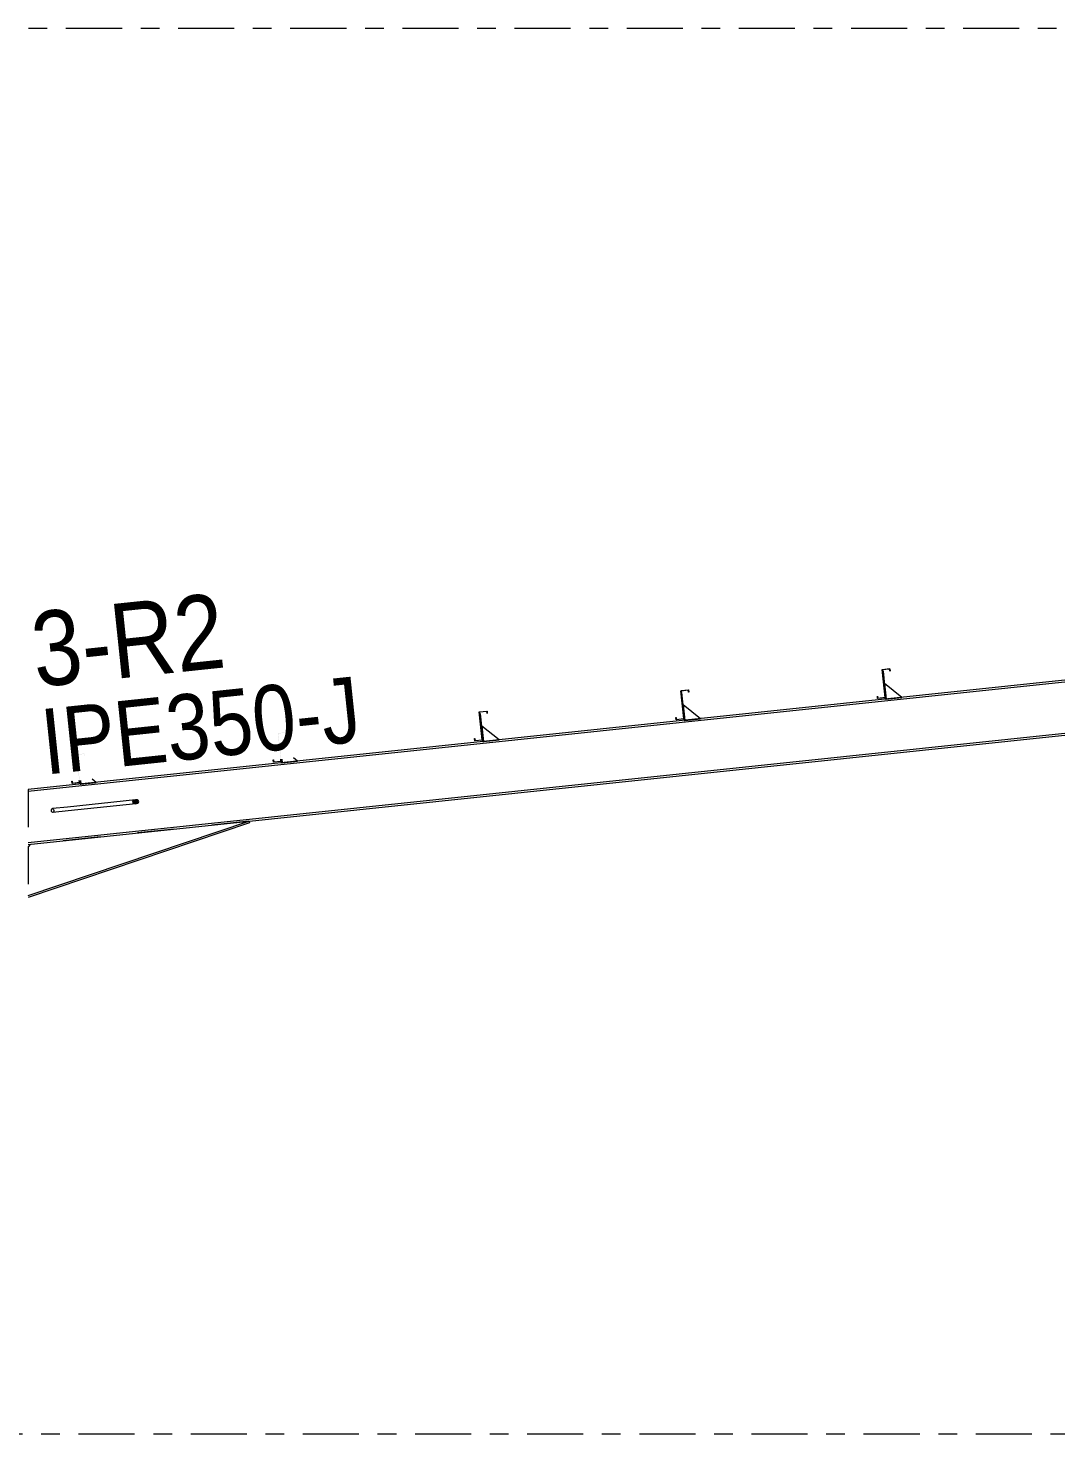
# Model space of a CAD drawing. Header units: millimetres. Extents: x -49 to 773, y -77 to 497.
# Drawn here: x 60 to 115, y 16.7 to 91.9 of the extents above; entities that cross this region are included whole.
import ezdxf

# ---------------------------------------------------------------- set-up
doc = ezdxf.new("R2010")
doc.units = ezdxf.units.MM
for name, pattern in [('XKITLINE00', [0]), ('XKITLINE02', [4, 2, -2]), ('XKITLINE03', [6, 3, -1, 1, -1])]:
    doc.linetypes.add(name, pattern=pattern)
for name, color, linetype, lineweight in [('Part', 2, 'Continuous', 0), ('PartMark', 7, 'Continuous', 0), ('S-grid', 1, 'Continuous', 0)]:
    doc.layers.add(name, color=color, linetype=linetype, lineweight=lineweight)
doc.styles.add('ARIAL', font='ARIAL.TTF')

# ---------------------------------------------------------------- blocks, each defined once
blk = doc.blocks.new('*A12')
at = {"layer": 'Part'}
blk.add_hatch(color=3, dxfattribs=at).paths.add_polyline_path([(65.805, 50.582), (65.87, 50.551), (65.898, 50.501), (65.881, 50.447), (65.824, 50.403), (65.742, 50.38), (65.657, 50.385), (65.592, 50.417), (65.564, 50.466), (65.581, 50.52), (65.638, 50.565), (65.72, 50.587)], flags=17)
blk = doc.blocks.new('*A13')
at = {"layer": 'Part'}
blk.add_hatch(color=3, dxfattribs=at).paths.add_polyline_path([(62.568, 53.016), (62.983, 53.06), (62.996, 52.935), (62.981, 52.934), (62.969, 53.043), (62.585, 53.003), (62.742, 51.509), (62.328, 51.465), (62.315, 51.59), (62.33, 51.591), (62.341, 51.482), (62.726, 51.522)], flags=17)
blk = doc.blocks.new('*A14')
at = {"layer": 'Part'}
blk.add_hatch(color=3, dxfattribs=at).paths.add_polyline_path([(62.568, 53.016), (62.983, 53.06), (62.996, 52.935), (62.981, 52.934), (62.969, 53.043), (62.585, 53.003), (62.742, 51.509), (62.328, 51.465), (62.315, 51.59), (62.33, 51.591), (62.341, 51.482), (62.726, 51.522)], flags=17)
blk = doc.blocks.new('*A15')
at = {"layer": 'Part'}
blk.add_hatch(color=3, dxfattribs=at).paths.add_polyline_path([(84.115, 55.289), (84.53, 55.332), (84.543, 55.208), (84.528, 55.206), (84.517, 55.316), (84.132, 55.275), (84.289, 53.782), (83.875, 53.738), (83.862, 53.862), (83.877, 53.864), (83.888, 53.755), (84.273, 53.795)], flags=17)
blk = doc.blocks.new('*A16')
at = {"layer": 'Part'}
blk.add_hatch(color=3, dxfattribs=at).paths.add_polyline_path([(84.115, 55.289), (84.53, 55.332), (84.543, 55.208), (84.528, 55.206), (84.517, 55.316), (84.132, 55.275), (84.289, 53.782), (83.875, 53.738), (83.862, 53.862), (83.877, 53.864), (83.888, 53.755), (84.273, 53.795)], flags=17)
blk = doc.blocks.new('*A17')
at = {"layer": 'Part'}
blk.add_hatch(color=3, dxfattribs=at).paths.add_polyline_path([(105.663, 57.561), (106.077, 57.605), (106.09, 57.481), (106.075, 57.479), (106.064, 57.589), (105.679, 57.548), (105.837, 56.055), (105.422, 56.011), (105.409, 56.135), (105.424, 56.137), (105.436, 56.027), (105.82, 56.068)], flags=17)
blk = doc.blocks.new('*A18')
at = {"layer": 'Part'}
blk.add_hatch(color=3, dxfattribs=at).paths.add_polyline_path([(105.663, 57.561), (106.077, 57.605), (106.09, 57.481), (106.075, 57.479), (106.064, 57.589), (105.679, 57.548), (105.837, 56.055), (105.422, 56.011), (105.409, 56.135), (105.424, 56.137), (105.436, 56.027), (105.82, 56.068)], flags=17)
blk = doc.blocks.new('*A19')
at = {"layer": 'Part'}
blk.add_hatch(color=3, dxfattribs=at).paths.add_polyline_path([(73.342, 54.152), (73.756, 54.196), (73.769, 54.072), (73.754, 54.07), (73.743, 54.179), (73.358, 54.139), (73.516, 52.645), (73.102, 52.602), (73.088, 52.726), (73.103, 52.728), (73.115, 52.618), (73.499, 52.659)], flags=17)
blk = doc.blocks.new('*A20')
at = {"layer": 'Part'}
blk.add_hatch(color=3, dxfattribs=at).paths.add_polyline_path([(73.342, 54.152), (73.756, 54.196), (73.769, 54.072), (73.754, 54.07), (73.743, 54.179), (73.358, 54.139), (73.516, 52.645), (73.102, 52.602), (73.088, 52.726), (73.103, 52.728), (73.115, 52.618), (73.499, 52.659)], flags=17)
blk = doc.blocks.new('*A21')
at = {"layer": 'Part'}
blk.add_hatch(color=3, dxfattribs=at).paths.add_polyline_path([(94.889, 56.425), (95.303, 56.469), (95.317, 56.344), (95.302, 56.343), (95.29, 56.452), (94.906, 56.412), (95.063, 54.918), (94.649, 54.874), (94.636, 54.999), (94.65, 55), (94.662, 54.891), (95.047, 54.932)], flags=17)
blk = doc.blocks.new('*A22')
at = {"layer": 'Part'}
blk.add_hatch(color=3, dxfattribs=at).paths.add_polyline_path([(94.889, 56.425), (95.303, 56.469), (95.317, 56.344), (95.302, 56.343), (95.29, 56.452), (94.906, 56.412), (95.063, 54.918), (94.649, 54.874), (94.636, 54.999), (94.65, 55), (94.662, 54.891), (95.047, 54.932)], flags=17)
blk = doc.blocks.new('*A446')
at = {"layer": 'S-grid', "color": 1, "linetype": 'XKITLINE03', "lineweight": 0}
blk.add_line((-10, 91.875), (571.051, 91.875), dxfattribs=at)
blk = doc.blocks.new('*A447')
at = {"layer": 'S-grid', "color": 1, "linetype": 'XKITLINE03', "lineweight": 0}
blk.add_line((56.675, 16.667), (571.051, 16.667), dxfattribs=at)
blk = doc.blocks.new('*A501')
at = {"layer": 'Part', "color": 2, "linetype": 'XKITLINE00', "lineweight": 0}
for p, q in [((139.4, 59.511), (59.975, 51.133)), ((139.4, 59.419), (59.975, 51.041)), ((139.4, 56.67), (59.975, 48.293)), ((59.975, 48.201), (139.4, 56.578))]:
    blk.add_line(p, q, dxfattribs=at)
at = {"layer": 'Part', "color": 7, "linetype": 'XKITLINE02', "lineweight": 0}
for p, q in [((139.4, 56.578), (139.4, 59.511)), ((59.975, 51.133), (59.975, 48.201))]:
    blk.add_line(p, q, dxfattribs=at)
blk = doc.blocks.new('*A553')
at = {"layer": 'Part', "color": 2, "linetype": 'XKITLINE00', "lineweight": 0}
for p, q in [((65.72, 50.587), (62.088, 50.204)), ((65.581, 50.52), (65.564, 50.466)), ((65.564, 50.466), (65.592, 50.417)), ((65.638, 50.565), (65.581, 50.52)), ((65.592, 50.417), (65.657, 50.385)), ((65.72, 50.587), (65.638, 50.565)), ((65.805, 50.582), (65.72, 50.587)), ((65.742, 50.38), (65.824, 50.403)), ((65.87, 50.551), (65.805, 50.582)), ((65.824, 50.403), (65.881, 50.447)), ((65.898, 50.501), (65.87, 50.551)), ((65.881, 50.447), (65.898, 50.501)), ((65.742, 50.38), (62.11, 49.997)), ((65.657, 50.385), (65.742, 50.38))]:
    blk.add_line(p, q, dxfattribs=at)
at = {"layer": 'Part', "color": 7, "linetype": 'XKITLINE02', "lineweight": 0}
for p, q in [((61.218, 50.008), (61.221, 50.06)), ((61.232, 49.957), (61.218, 50.008)), ((61.221, 50.06), (61.241, 50.101)), ((61.26, 49.921), (61.232, 49.957)), ((61.241, 50.101), (61.272, 50.118)), ((61.293, 49.911), (61.26, 49.921)), ((62.088, 50.204), (61.272, 50.118)), ((61.272, 50.118), (61.305, 50.108)), ((62.11, 49.997), (61.293, 49.911)), ((61.324, 49.928), (61.293, 49.911)), ((61.305, 50.108), (61.333, 50.072)), ((61.344, 49.968), (61.324, 49.928)), ((61.333, 50.072), (61.347, 50.021)), ((61.347, 50.021), (61.344, 49.968))]:
    blk.add_line(p, q, dxfattribs=at)
blk = doc.blocks.new('*A554')
at = {"layer": 'Part', "color": 2, "linetype": 'XKITLINE00', "lineweight": 0}
for p, q in [((62.315, 51.59), (62.33, 51.591)), ((62.316, 51.581), (62.315, 51.59)), ((62.328, 51.465), (62.316, 51.581)), ((62.742, 51.509), (62.328, 51.465)), ((62.33, 51.591), (62.331, 51.583)), ((62.331, 51.583), (62.341, 51.482)), ((62.341, 51.482), (62.726, 51.522)), ((62.726, 51.522), (62.715, 51.624)), ((62.73, 51.625), (62.742, 51.509))]:
    blk.add_line(p, q, dxfattribs=at)
blk = doc.blocks.new('*A555')
at = {"layer": 'Part', "color": 2, "linetype": 'XKITLINE00', "lineweight": 0}
for p, q in [((62.315, 51.59), (62.33, 51.591)), ((62.316, 51.581), (62.315, 51.59)), ((62.328, 51.465), (62.316, 51.581)), ((62.742, 51.509), (62.328, 51.465)), ((62.33, 51.591), (62.331, 51.583)), ((62.331, 51.583), (62.341, 51.482)), ((62.341, 51.482), (62.726, 51.522)), ((62.726, 51.522), (62.715, 51.624)), ((62.73, 51.625), (62.742, 51.509))]:
    blk.add_line(p, q, dxfattribs=at)
blk = doc.blocks.new('*A556')
at = {"layer": 'Part', "color": 2, "linetype": 'XKITLINE00', "lineweight": 0}
for p, q in [((84.115, 55.289), (84.53, 55.332)), ((84.273, 53.795), (84.115, 55.289)), ((84.517, 55.316), (84.132, 55.275)), ((84.132, 55.275), (84.289, 53.782)), ((84.528, 55.206), (84.517, 55.316)), ((84.543, 55.208), (84.528, 55.206)), ((84.53, 55.332), (84.543, 55.208)), ((83.862, 53.862), (83.877, 53.864)), ((83.875, 53.738), (83.862, 53.862)), ((84.289, 53.782), (83.875, 53.738)), ((83.877, 53.864), (83.888, 53.755)), ((83.888, 53.755), (84.273, 53.795))]:
    blk.add_line(p, q, dxfattribs=at)
blk = doc.blocks.new('*A557')
at = {"layer": 'Part', "color": 2, "linetype": 'XKITLINE00', "lineweight": 0}
for p, q in [((84.115, 55.289), (84.53, 55.332)), ((84.273, 53.795), (84.115, 55.289)), ((84.517, 55.316), (84.132, 55.275)), ((84.132, 55.275), (84.289, 53.782)), ((84.528, 55.206), (84.517, 55.316)), ((84.543, 55.208), (84.528, 55.206)), ((84.53, 55.332), (84.543, 55.208)), ((83.862, 53.862), (83.877, 53.864)), ((83.875, 53.738), (83.862, 53.862)), ((84.289, 53.782), (83.875, 53.738)), ((83.877, 53.864), (83.888, 53.755)), ((83.888, 53.755), (84.273, 53.795))]:
    blk.add_line(p, q, dxfattribs=at)
blk = doc.blocks.new('*A558')
at = {"layer": 'Part', "color": 2, "linetype": 'XKITLINE00', "lineweight": 0}
for p, q in [((105.663, 57.561), (106.077, 57.605)), ((105.82, 56.068), (105.663, 57.561)), ((106.064, 57.589), (105.679, 57.548)), ((105.679, 57.548), (105.837, 56.055)), ((106.075, 57.479), (106.064, 57.589)), ((106.09, 57.481), (106.075, 57.479)), ((106.077, 57.605), (106.09, 57.481)), ((105.409, 56.135), (105.424, 56.137)), ((105.422, 56.011), (105.409, 56.135)), ((105.837, 56.055), (105.422, 56.011)), ((105.424, 56.137), (105.436, 56.027)), ((105.436, 56.027), (105.82, 56.068))]:
    blk.add_line(p, q, dxfattribs=at)
blk = doc.blocks.new('*A559')
at = {"layer": 'Part', "color": 2, "linetype": 'XKITLINE00', "lineweight": 0}
for p, q in [((105.663, 57.561), (106.077, 57.605)), ((105.82, 56.068), (105.663, 57.561)), ((106.064, 57.589), (105.679, 57.548)), ((105.679, 57.548), (105.837, 56.055)), ((106.075, 57.479), (106.064, 57.589)), ((106.09, 57.481), (106.075, 57.479)), ((106.077, 57.605), (106.09, 57.481)), ((105.409, 56.135), (105.424, 56.137)), ((105.422, 56.011), (105.409, 56.135)), ((105.837, 56.055), (105.422, 56.011)), ((105.424, 56.137), (105.436, 56.027)), ((105.436, 56.027), (105.82, 56.068))]:
    blk.add_line(p, q, dxfattribs=at)
blk = doc.blocks.new('*A560')
at = {"layer": 'Part', "color": 2, "linetype": 'XKITLINE00', "lineweight": 0}
for p, q in [((73.088, 52.726), (73.103, 52.728)), ((73.089, 52.718), (73.088, 52.726)), ((73.102, 52.602), (73.089, 52.718)), ((73.103, 52.728), (73.104, 52.719)), ((73.104, 52.719), (73.115, 52.618)), ((73.115, 52.618), (73.499, 52.659)), ((73.499, 52.659), (73.489, 52.76)), ((73.504, 52.762), (73.516, 52.645)), ((73.516, 52.645), (73.102, 52.602))]:
    blk.add_line(p, q, dxfattribs=at)
blk = doc.blocks.new('*A561')
at = {"layer": 'Part', "color": 2, "linetype": 'XKITLINE00', "lineweight": 0}
for p, q in [((73.088, 52.726), (73.103, 52.728)), ((73.089, 52.718), (73.088, 52.726)), ((73.102, 52.602), (73.089, 52.718)), ((73.103, 52.728), (73.104, 52.719)), ((73.104, 52.719), (73.115, 52.618)), ((73.115, 52.618), (73.499, 52.659)), ((73.499, 52.659), (73.489, 52.76)), ((73.504, 52.762), (73.516, 52.645)), ((73.516, 52.645), (73.102, 52.602))]:
    blk.add_line(p, q, dxfattribs=at)
blk = doc.blocks.new('*A562')
at = {"layer": 'Part', "color": 2, "linetype": 'XKITLINE00', "lineweight": 0}
for p, q in [((94.889, 56.425), (95.303, 56.469)), ((95.047, 54.932), (94.889, 56.425)), ((95.29, 56.452), (94.906, 56.412)), ((94.906, 56.412), (95.063, 54.918)), ((95.302, 56.343), (95.29, 56.452)), ((95.303, 56.469), (95.317, 56.344)), ((95.317, 56.344), (95.302, 56.343)), ((94.636, 54.999), (94.65, 55)), ((94.649, 54.874), (94.636, 54.999)), ((95.063, 54.918), (94.649, 54.874)), ((94.65, 55), (94.662, 54.891)), ((94.662, 54.891), (95.047, 54.932))]:
    blk.add_line(p, q, dxfattribs=at)
blk = doc.blocks.new('*A563')
at = {"layer": 'Part', "color": 2, "linetype": 'XKITLINE00', "lineweight": 0}
for p, q in [((94.889, 56.425), (95.303, 56.469)), ((95.047, 54.932), (94.889, 56.425)), ((95.29, 56.452), (94.906, 56.412)), ((94.906, 56.412), (95.063, 54.918)), ((95.302, 56.343), (95.29, 56.452)), ((95.303, 56.469), (95.317, 56.344)), ((95.317, 56.344), (95.302, 56.343)), ((94.636, 54.999), (94.65, 55)), ((94.649, 54.874), (94.636, 54.999)), ((95.063, 54.918), (94.649, 54.874)), ((94.65, 55), (94.662, 54.891)), ((94.662, 54.891), (95.047, 54.932))]:
    blk.add_line(p, q, dxfattribs=at)
blk = doc.blocks.new('*A569')
at = {"layer": 'Part', "color": 2, "linetype": 'XKITLINE00', "lineweight": 0}
for p, q in [((59.975, 45.464), (71.791, 49.447)), ((71.82, 49.36), (59.975, 45.367)), ((71.791, 49.447), (71.82, 49.36)), ((60.096, 48.213), (59.975, 48.079))]:
    blk.add_line(p, q, dxfattribs=at)
at = {"layer": 'Part', "color": 7, "linetype": 'XKITLINE02', "lineweight": 0}
for p, q in [((71.791, 49.447), (60.096, 48.213)), ((59.975, 48.079), (59.975, 45.367))]:
    blk.add_line(p, q, dxfattribs=at)
blk = doc.blocks.new('*A574')
at = {"layer": 'Part', "color": 7, "linetype": 'XKITLINE02', "lineweight": 0}
for p, q in [((62.772, 51.63), (62.793, 51.431)), ((62.793, 51.431), (63.621, 51.518))]:
    blk.add_line(p, q, dxfattribs=at)
at = {"layer": 'Part', "color": 2, "linetype": 'XKITLINE00', "lineweight": 0}
blk.add_line((63.621, 51.518), (63.401, 51.696), dxfattribs=at)
blk = doc.blocks.new('*A575')
at = {"layer": 'Part', "color": 7, "linetype": 'XKITLINE02', "lineweight": 0}
for p, q in [((62.73, 51.625), (62.742, 51.509)), ((62.751, 51.426), (62.793, 51.431))]:
    blk.add_line(p, q, dxfattribs=at)
at = {"layer": 'Part', "color": 2, "linetype": 'XKITLINE00', "lineweight": 0}
for p, q in [((62.742, 51.509), (62.751, 51.426)), ((62.793, 51.431), (62.772, 51.63))]:
    blk.add_line(p, q, dxfattribs=at)
blk = doc.blocks.new('*A576')
at = {"layer": 'Part', "color": 7, "linetype": 'XKITLINE02', "lineweight": 0}
for p, q in [((73.545, 52.766), (73.566, 52.567)), ((73.566, 52.567), (74.395, 52.654))]:
    blk.add_line(p, q, dxfattribs=at)
at = {"layer": 'Part', "color": 2, "linetype": 'XKITLINE00', "lineweight": 0}
blk.add_line((74.395, 52.654), (74.175, 52.832), dxfattribs=at)
blk = doc.blocks.new('*A577')
at = {"layer": 'Part', "color": 7, "linetype": 'XKITLINE02', "lineweight": 0}
for p, q in [((73.504, 52.762), (73.516, 52.645)), ((73.525, 52.563), (73.566, 52.567))]:
    blk.add_line(p, q, dxfattribs=at)
at = {"layer": 'Part', "color": 2, "linetype": 'XKITLINE00', "lineweight": 0}
for p, q in [((73.566, 52.567), (73.545, 52.766)), ((73.516, 52.645), (73.525, 52.563))]:
    blk.add_line(p, q, dxfattribs=at)
blk = doc.blocks.new('*A578')
at = {"layer": 'Part', "color": 2, "linetype": 'XKITLINE00', "lineweight": 0}
blk.add_line((85.168, 53.791), (84.252, 54.532), dxfattribs=at)
at = {"layer": 'Part', "color": 7, "linetype": 'XKITLINE02', "lineweight": 0}
for p, q in [((84.252, 54.532), (84.34, 53.703)), ((84.34, 53.703), (85.168, 53.791))]:
    blk.add_line(p, q, dxfattribs=at)
blk = doc.blocks.new('*A579')
at = {"layer": 'Part', "color": 2, "linetype": 'XKITLINE00', "lineweight": 0}
for p, q in [((84.182, 55.195), (84.141, 55.191)), ((84.34, 53.703), (84.182, 55.195)), ((84.289, 53.782), (84.298, 53.699))]:
    blk.add_line(p, q, dxfattribs=at)
at = {"layer": 'Part', "color": 7, "linetype": 'XKITLINE02', "lineweight": 0}
for p, q in [((84.141, 55.191), (84.289, 53.782)), ((84.298, 53.699), (84.34, 53.703))]:
    blk.add_line(p, q, dxfattribs=at)
blk = doc.blocks.new('*A580')
at = {"layer": 'Part', "color": 2, "linetype": 'XKITLINE00', "lineweight": 0}
for p, q in [((94.956, 56.331), (94.914, 56.327)), ((95.113, 54.84), (94.956, 56.331)), ((95.063, 54.918), (95.072, 54.835))]:
    blk.add_line(p, q, dxfattribs=at)
at = {"layer": 'Part', "color": 7, "linetype": 'XKITLINE02', "lineweight": 0}
for p, q in [((94.914, 56.327), (95.063, 54.918)), ((95.072, 54.835), (95.113, 54.84))]:
    blk.add_line(p, q, dxfattribs=at)
blk = doc.blocks.new('*A581')
at = {"layer": 'Part', "color": 2, "linetype": 'XKITLINE00', "lineweight": 0}
blk.add_line((95.942, 54.927), (95.026, 55.668), dxfattribs=at)
at = {"layer": 'Part', "color": 7, "linetype": 'XKITLINE02', "lineweight": 0}
for p, q in [((95.026, 55.668), (95.113, 54.84)), ((95.113, 54.84), (95.942, 54.927))]:
    blk.add_line(p, q, dxfattribs=at)
blk = doc.blocks.new('*A582')
at = {"layer": 'Part', "color": 2, "linetype": 'XKITLINE00', "lineweight": 0}
for p, q in [((105.729, 57.468), (105.688, 57.463)), ((105.887, 55.976), (105.729, 57.468)), ((105.837, 56.055), (105.845, 55.972))]:
    blk.add_line(p, q, dxfattribs=at)
at = {"layer": 'Part', "color": 7, "linetype": 'XKITLINE02', "lineweight": 0}
for p, q in [((105.688, 57.463), (105.837, 56.055)), ((105.845, 55.972), (105.887, 55.976))]:
    blk.add_line(p, q, dxfattribs=at)
blk = doc.blocks.new('*A583')
at = {"layer": 'Part', "color": 2, "linetype": 'XKITLINE00', "lineweight": 0}
blk.add_line((106.716, 56.063), (105.799, 56.805), dxfattribs=at)
at = {"layer": 'Part', "color": 7, "linetype": 'XKITLINE02', "lineweight": 0}
for p, q in [((105.799, 56.805), (105.887, 55.976)), ((105.887, 55.976), (106.716, 56.063))]:
    blk.add_line(p, q, dxfattribs=at)
blk = doc.blocks.new('*A1976')
at = {"layer": 'PartMark', "color": 3, "style": 'ARIAL', "width": 0.85}
blk.add_text('3-R2', height=4, rotation=6.02179, dxfattribs=at).set_placement((60.403, 56.609))
at = {"layer": 'PartMark', "color": 7, "style": 'ARIAL', "width": 0.85}
blk.add_text('IPE350-J', height=3.5, rotation=6.02179, dxfattribs=at).set_placement((60.896, 51.934))

msp = doc.modelspace()

# ---------------------------------------------------------------- block references
at = {"lineweight": 0}
for name in ['*A446', '*A1976', '*A501', '*A17', '*A18', '*A558', '*A559', '*A582', '*A21', '*A22', '*A562', '*A563', '*A583', '*A580', '*A581', '*A15', '*A16', '*A556', '*A557', '*A579', '*A19', '*A20', '*A578', '*A13', '*A14', '*A560', '*A561', '*A577', '*A576', '*A554', '*A555', '*A575', '*A574', '*A553', '*A12', '*A569', '*A447']:
    msp.add_blockref(name, (0, 0), dxfattribs=at)

doc.saveas('drawing.dxf')
